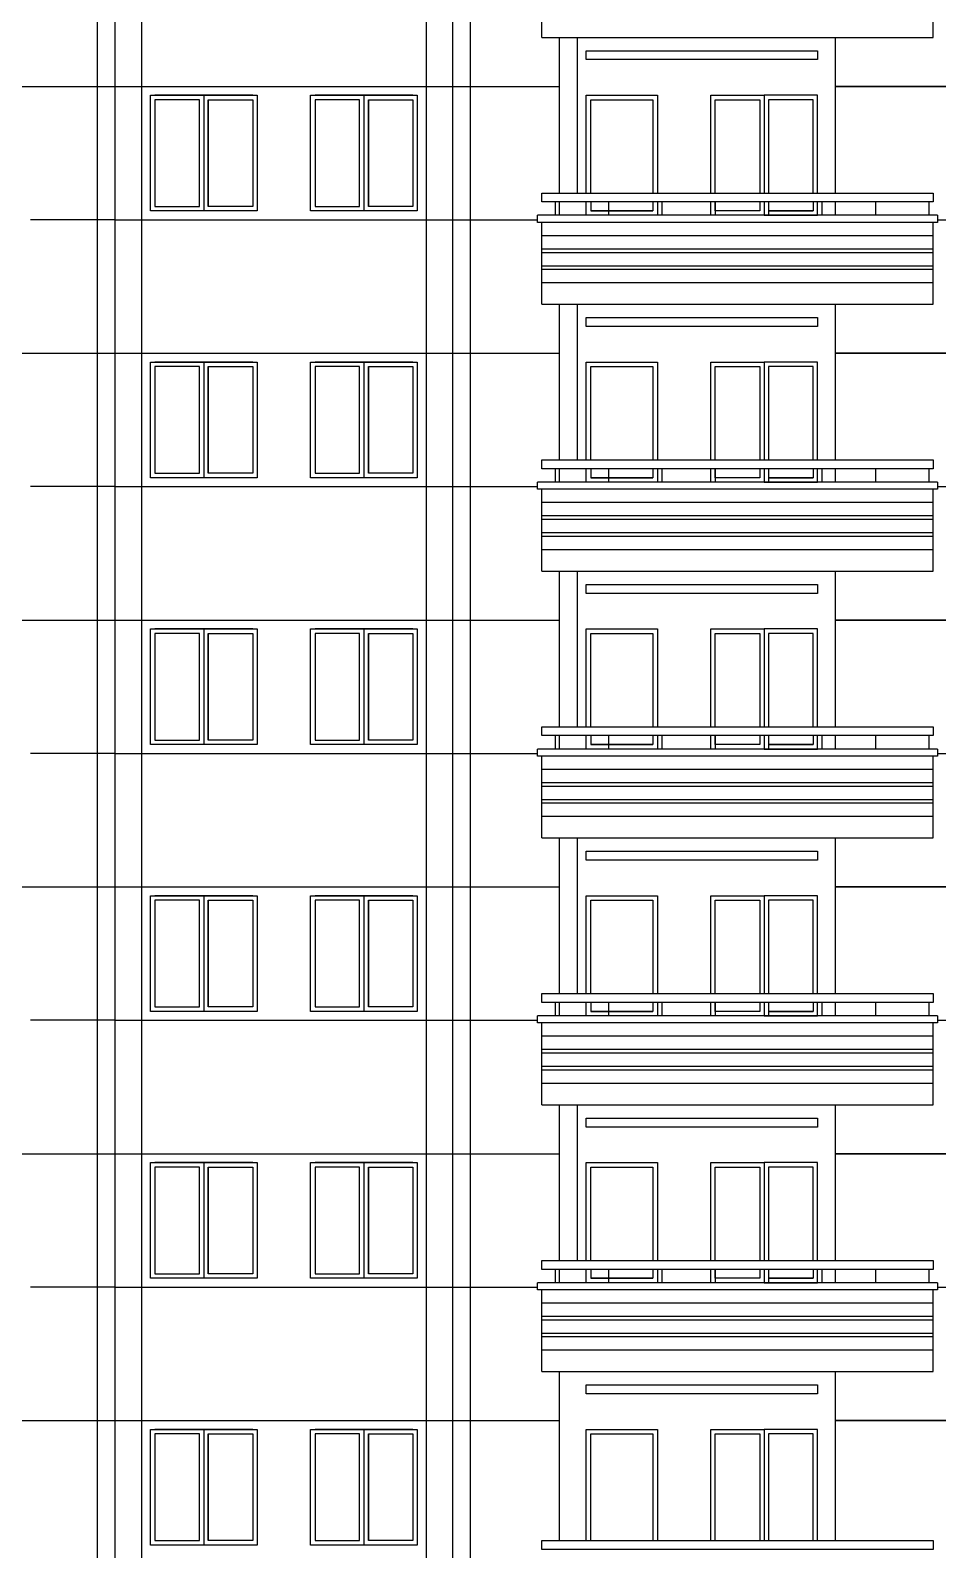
# Model space of a CAD drawing. Header units: millimetres. Extents: x 67970 to 141970, y -58804 to -6404.
# Drawn here: x 83148 to 93348, y -39577 to -22497 of the extents above; entities that cross this region are included whole.
import ezdxf

# ---------------------------------------------------------------- set-up
doc = ezdxf.new("R2010")
doc.units = ezdxf.units.MM
doc.header["$LTSCALE"] = 200
doc.header["$MEASUREMENT"] = 0
doc.layers.add('DIM', color=4, linetype='CONTINUOUS')
doc.layers.add('MDUNG', color=3, linetype='CONTINUOUS')

msp = doc.modelspace()

# ---------------------------------------------------------------- linework, layer by layer
at = {"layer": 'DIM', "color": 4}
for p, q in [((88897.7, -22576.2), (88897.7, -21656.2)), ((93297.7, -22576.2), (93297.7, -21656.2)), ((88897.7, -22576.2), (93297.7, -22576.2)), ((88897.7, -24426.2), (88897.7, -24326.2)), ((93347.7, -24576.2), (88847.7, -24576.2)), ((88847.7, -24656.2), (88847.7, -24576.2)), ((89047.7, -24428.2), (89047.7, -24576.2)), ((89097.7, -24576.2), (89097.7, -24426.2)), ((89647.7, -24428.2), (89647.7, -24576.2)), ((90247.7, -24428.2), (90247.7, -24576.2)), ((90847.7, -24428.2), (90847.7, -24576.2)), ((91447.7, -24428.2), (91447.7, -24576.2)), ((92047.7, -24428.2), (92047.7, -24576.2)), ((92197.7, -24426.2), (92197.7, -24576.2)), ((92647.7, -24428.2), (92647.7, -24576.2)), ((93247.7, -24428.2), (93247.7, -24576.2)), ((93347.7, -24576.2), (93347.7, -24656.2)), ((93347.7, -24656.2), (88847.7, -24656.2)), ((88897.7, -25576.2), (88897.7, -24656.2)), ((93297.7, -25576.2), (93297.7, -24656.2)), ((93297.7, -24806.2), (88897.7, -24806.2)), ((93297.7, -24956.2), (88897.7, -24956.2)), ((93297.7, -24996.2), (88897.7, -24996.2)), ((93297.7, -25146.2), (88897.7, -25146.2)), ((93297.7, -25186.2), (88897.7, -25186.2)), ((93297.7, -25336.2), (88897.7, -25336.2)), ((88897.7, -25576.2), (93297.7, -25576.2)), ((88897.7, -27426.2), (88897.7, -27326.2)), ((89047.7, -27428.2), (89047.7, -27576.2)), ((89097.7, -27576.2), (89097.7, -27426.2)), ((89647.7, -27428.2), (89647.7, -27576.2)), ((90247.7, -27428.2), (90247.7, -27576.2)), ((90847.7, -27428.2), (90847.7, -27576.2)), ((91447.7, -27428.2), (91447.7, -27576.2)), ((92047.7, -27428.2), (92047.7, -27576.2)), ((92197.7, -27426.2), (92197.7, -27576.2)), ((92647.7, -27428.2), (92647.7, -27576.2)), ((93247.7, -27428.2), (93247.7, -27576.2)), ((93347.7, -27576.2), (88847.7, -27576.2)), ((88847.7, -27656.2), (88847.7, -27576.2)), ((93347.7, -27656.2), (88847.7, -27656.2)), ((88897.7, -28576.2), (88897.7, -27656.2)), ((93297.7, -28576.2), (93297.7, -27656.2)), ((93347.7, -27576.2), (93347.7, -27656.2)), ((93297.7, -27806.2), (88897.7, -27806.2)), ((93297.7, -27956.2), (88897.7, -27956.2)), ((93297.7, -27996.2), (88897.7, -27996.2)), ((93297.7, -28146.2), (88897.7, -28146.2)), ((93297.7, -28186.2), (88897.7, -28186.2)), ((93297.7, -28336.2), (88897.7, -28336.2)), ((88897.7, -28576.2), (93297.7, -28576.2)), ((89397.7, -28826.2), (89397.7, -28726.2)), ((89397.7, -28726.2), (91997.7, -28726.2)), ((91997.7, -28826.2), (89397.7, -28826.2)), ((91997.7, -28726.2), (91997.7, -28826.2)), ((89397.7, -30326.2), (89397.7, -29226.2)), ((89397.7, -29226.2), (90197.7, -29226.2)), ((89447.7, -30326.2), (89447.7, -29276.2)), ((89447.7, -29276.2), (90147.7, -29276.2)), ((90147.7, -29276.2), (90147.7, -30326.2)), ((90197.7, -29226.2), (90197.7, -30326.2)), ((90797.7, -30326.2), (90797.7, -29226.2)), ((90797.7, -29226.2), (91397.7, -29226.2)), ((90847.7, -30326.2), (90847.7, -29276.2)), ((90847.7, -29276.2), (91347.7, -29276.2)), ((91347.7, -29276.2), (91347.7, -30326.2)), ((91397.7, -29226.2), (91397.7, -30326.2)), ((91997.7, -29226.2), (91397.7, -29226.2)), ((91397.7, -29226.2), (91397.7, -30326.2)), ((91947.7, -29276.2), (91447.7, -29276.2)), ((91447.7, -29276.2), (91447.7, -30326.2)), ((91947.7, -30326.2), (91947.7, -29276.2)), ((91997.7, -30326.2), (91997.7, -29226.2)), ((88897.7, -30426.2), (88897.7, -30326.2)), ((88897.7, -30326.2), (93297.7, -30326.2)), ((88897.7, -30426.2), (88897.7, -30326.2)), ((93297.7, -30326.2), (93297.7, -30426.2)), ((93297.7, -30426.2), (88897.7, -30426.2)), ((89047.7, -30428.2), (89047.7, -30576.2)), ((89047.7, -30428.2), (89047.7, -30576.2)), ((89097.7, -30576.2), (89097.7, -30426.2)), ((89097.7, -30576.2), (89097.7, -30426.2)), ((89397.7, -30576.2), (89397.7, -30426.2)), ((89447.7, -30426.2), (89447.7, -30526.2)), ((89447.7, -30526.2), (90147.7, -30526.2)), ((90147.7, -30526.2), (89447.7, -30526.2)), ((89647.7, -30428.2), (89647.7, -30576.2)), ((89647.7, -30428.2), (89647.7, -30576.2)), ((90147.7, -30426.2), (90147.7, -30526.2)), ((90197.7, -30426.2), (90197.7, -30576.2)), ((90247.7, -30428.2), (90247.7, -30576.2)), ((90247.7, -30428.2), (90247.7, -30576.2)), ((90797.7, -30576.2), (90797.7, -30426.2)), ((90847.7, -30526.2), (90847.7, -30426.2)), ((90847.7, -30428.2), (90847.7, -30576.2)), ((90847.7, -30428.2), (90847.7, -30576.2)), ((91347.7, -30526.2), (90847.7, -30526.2)), ((91347.7, -30426.2), (91347.7, -30526.2)), ((91397.7, -30426.2), (91397.7, -30576.2)), ((91397.7, -30426.2), (91397.7, -30576.2)), ((91447.7, -30426.2), (91447.7, -30526.2)), ((91447.7, -30428.2), (91447.7, -30576.2)), ((91447.7, -30428.2), (91447.7, -30576.2)), ((91947.7, -30526.2), (91447.7, -30526.2)), ((91447.7, -30526.2), (91947.7, -30526.2)), ((91947.7, -30426.2), (91947.7, -30526.2)), ((91997.7, -30576.2), (91997.7, -30426.2)), ((92047.7, -30428.2), (92047.7, -30576.2)), ((92047.7, -30428.2), (92047.7, -30576.2)), ((92197.7, -30426.2), (92197.7, -30576.2)), ((92197.7, -30426.2), (92197.7, -30576.2)), ((92647.7, -30428.2), (92647.7, -30576.2)), ((92647.7, -30428.2), (92647.7, -30576.2)), ((93247.7, -30428.2), (93247.7, -30576.2)), ((93247.7, -30428.2), (93247.7, -30576.2)), ((93347.7, -30576.2), (88847.7, -30576.2)), ((88847.7, -30656.2), (88847.7, -30576.2)), ((93347.7, -30576.2), (88847.7, -30576.2)), ((88847.7, -30656.2), (88847.7, -30576.2)), ((93347.7, -30656.2), (88847.7, -30656.2)), ((93347.7, -30656.2), (88847.7, -30656.2)), ((88897.7, -31576.2), (88897.7, -30656.2)), ((88897.7, -31576.2), (88897.7, -30656.2)), ((90197.7, -30576.2), (89397.7, -30576.2)), ((91397.7, -30576.2), (90797.7, -30576.2)), ((91397.7, -30576.2), (91997.7, -30576.2)), ((93297.7, -31576.2), (93297.7, -30656.2)), ((93297.7, -31576.2), (93297.7, -30656.2)), ((93347.7, -30576.2), (93347.7, -30656.2)), ((93347.7, -30576.2), (93347.7, -30656.2)), ((93297.7, -30806.2), (88897.7, -30806.2)), ((93297.7, -30806.2), (88897.7, -30806.2)), ((93297.7, -30956.2), (88897.7, -30956.2)), ((93297.7, -30956.2), (88897.7, -30956.2)), ((93297.7, -30996.2), (88897.7, -30996.2)), ((93297.7, -30996.2), (88897.7, -30996.2)), ((93297.7, -31146.2), (88897.7, -31146.2)), ((93297.7, -31146.2), (88897.7, -31146.2)), ((93297.7, -31186.2), (88897.7, -31186.2)), ((93297.7, -31186.2), (88897.7, -31186.2)), ((93297.7, -31336.2), (88897.7, -31336.2)), ((93297.7, -31336.2), (88897.7, -31336.2)), ((88897.7, -31576.2), (93297.7, -31576.2)), ((88897.7, -31576.2), (93297.7, -31576.2)), ((89397.7, -31826.2), (89397.7, -31726.2)), ((89397.7, -31726.2), (91997.7, -31726.2)), ((89397.7, -31826.2), (89397.7, -31726.2)), ((89397.7, -31726.2), (91997.7, -31726.2)), ((91997.7, -31726.2), (91997.7, -31826.2)), ((91997.7, -31726.2), (91997.7, -31826.2)), ((91997.7, -31826.2), (89397.7, -31826.2)), ((91997.7, -31826.2), (89397.7, -31826.2)), ((89397.7, -33326.2), (89397.7, -32226.2)), ((89397.7, -32226.2), (90197.7, -32226.2)), ((89397.7, -33326.2), (89397.7, -32226.2)), ((89397.7, -32226.2), (90197.7, -32226.2)), ((89447.7, -33326.2), (89447.7, -32276.2)), ((89447.7, -32276.2), (90147.7, -32276.2)), ((89447.7, -33326.2), (89447.7, -32276.2)), ((89447.7, -32276.2), (90147.7, -32276.2)), ((90147.7, -32276.2), (90147.7, -33326.2)), ((90147.7, -32276.2), (90147.7, -33326.2)), ((90197.7, -32226.2), (90197.7, -33326.2)), ((90197.7, -32226.2), (90197.7, -33326.2)), ((90797.7, -33326.2), (90797.7, -32226.2)), ((90797.7, -32226.2), (91397.7, -32226.2)), ((90797.7, -33326.2), (90797.7, -32226.2)), ((90797.7, -32226.2), (91397.7, -32226.2)), ((90847.7, -33326.2), (90847.7, -32276.2)), ((90847.7, -32276.2), (91347.7, -32276.2)), ((90847.7, -33326.2), (90847.7, -32276.2)), ((90847.7, -32276.2), (91347.7, -32276.2)), ((91347.7, -32276.2), (91347.7, -33326.2)), ((91347.7, -32276.2), (91347.7, -33326.2)), ((91397.7, -32226.2), (91397.7, -33326.2)), ((91397.7, -32226.2), (91397.7, -33326.2)), ((91997.7, -32226.2), (91397.7, -32226.2)), ((91397.7, -32226.2), (91397.7, -33326.2)), ((91997.7, -32226.2), (91397.7, -32226.2)), ((91397.7, -32226.2), (91397.7, -33326.2)), ((91947.7, -32276.2), (91447.7, -32276.2)), ((91447.7, -32276.2), (91447.7, -33326.2)), ((91947.7, -32276.2), (91447.7, -32276.2)), ((91447.7, -32276.2), (91447.7, -33326.2)), ((91947.7, -33326.2), (91947.7, -32276.2)), ((91947.7, -33326.2), (91947.7, -32276.2)), ((91997.7, -33326.2), (91997.7, -32226.2)), ((91997.7, -33326.2), (91997.7, -32226.2)), ((88897.7, -33426.2), (88897.7, -33326.2)), ((88897.7, -33426.2), (88897.7, -33326.2)), ((88897.7, -33326.2), (93297.7, -33326.2)), ((88897.7, -33326.2), (93297.7, -33326.2)), ((88897.7, -33426.2), (88897.7, -33326.2)), ((93297.7, -33426.2), (88897.7, -33426.2)), ((93297.7, -33426.2), (88897.7, -33426.2)), ((89047.7, -33428.2), (89047.7, -33576.2)), ((89047.7, -33428.2), (89047.7, -33576.2)), ((89047.7, -33428.2), (89047.7, -33576.2)), ((89097.7, -33576.2), (89097.7, -33426.2)), ((89097.7, -33576.2), (89097.7, -33426.2)), ((89097.7, -33576.2), (89097.7, -33426.2)), ((89397.7, -33576.2), (89397.7, -33426.2)), ((89397.7, -33576.2), (89397.7, -33426.2)), ((89447.7, -33426.2), (89447.7, -33526.2)), ((89447.7, -33426.2), (89447.7, -33526.2)), ((89647.7, -33428.2), (89647.7, -33576.2)), ((89647.7, -33428.2), (89647.7, -33576.2)), ((89647.7, -33428.2), (89647.7, -33576.2)), ((90147.7, -33426.2), (90147.7, -33526.2)), ((90147.7, -33426.2), (90147.7, -33526.2)), ((90197.7, -33426.2), (90197.7, -33576.2)), ((90197.7, -33426.2), (90197.7, -33576.2)), ((90247.7, -33428.2), (90247.7, -33576.2)), ((90247.7, -33428.2), (90247.7, -33576.2)), ((90247.7, -33428.2), (90247.7, -33576.2)), ((90797.7, -33576.2), (90797.7, -33426.2)), ((90797.7, -33576.2), (90797.7, -33426.2)), ((90847.7, -33526.2), (90847.7, -33426.2)), ((90847.7, -33526.2), (90847.7, -33426.2)), ((90847.7, -33428.2), (90847.7, -33576.2)), ((90847.7, -33428.2), (90847.7, -33576.2)), ((90847.7, -33428.2), (90847.7, -33576.2)), ((91347.7, -33426.2), (91347.7, -33526.2)), ((91347.7, -33426.2), (91347.7, -33526.2)), ((91397.7, -33426.2), (91397.7, -33576.2)), ((91397.7, -33426.2), (91397.7, -33576.2)), ((91397.7, -33426.2), (91397.7, -33576.2)), ((91397.7, -33426.2), (91397.7, -33576.2)), ((91447.7, -33426.2), (91447.7, -33526.2)), ((91447.7, -33426.2), (91447.7, -33526.2)), ((91447.7, -33428.2), (91447.7, -33576.2)), ((91447.7, -33428.2), (91447.7, -33576.2)), ((91447.7, -33428.2), (91447.7, -33576.2)), ((91947.7, -33426.2), (91947.7, -33526.2)), ((91947.7, -33426.2), (91947.7, -33526.2)), ((91997.7, -33576.2), (91997.7, -33426.2)), ((91997.7, -33576.2), (91997.7, -33426.2)), ((92047.7, -33428.2), (92047.7, -33576.2)), ((92047.7, -33428.2), (92047.7, -33576.2)), ((92047.7, -33428.2), (92047.7, -33576.2)), ((92197.7, -33426.2), (92197.7, -33576.2)), ((92197.7, -33426.2), (92197.7, -33576.2)), ((92197.7, -33426.2), (92197.7, -33576.2)), ((92647.7, -33428.2), (92647.7, -33576.2)), ((92647.7, -33428.2), (92647.7, -33576.2)), ((92647.7, -33428.2), (92647.7, -33576.2)), ((93247.7, -33428.2), (93247.7, -33576.2)), ((93247.7, -33428.2), (93247.7, -33576.2)), ((93247.7, -33428.2), (93247.7, -33576.2)), ((93297.7, -33326.2), (93297.7, -33426.2)), ((93297.7, -33326.2), (93297.7, -33426.2)), ((93347.7, -33576.2), (88847.7, -33576.2)), ((88847.7, -33656.2), (88847.7, -33576.2)), ((93347.7, -33576.2), (88847.7, -33576.2)), ((88847.7, -33656.2), (88847.7, -33576.2)), ((93347.7, -33576.2), (88847.7, -33576.2)), ((88847.7, -33656.2), (88847.7, -33576.2)), ((90197.7, -33576.2), (89397.7, -33576.2)), ((90197.7, -33576.2), (89397.7, -33576.2)), ((89447.7, -33526.2), (90147.7, -33526.2)), ((90147.7, -33526.2), (89447.7, -33526.2)), ((89447.7, -33526.2), (90147.7, -33526.2)), ((90147.7, -33526.2), (89447.7, -33526.2)), ((91397.7, -33576.2), (90797.7, -33576.2)), ((91397.7, -33576.2), (90797.7, -33576.2)), ((91347.7, -33526.2), (90847.7, -33526.2)), ((91347.7, -33526.2), (90847.7, -33526.2)), ((91397.7, -33576.2), (91997.7, -33576.2)), ((91397.7, -33576.2), (91997.7, -33576.2)), ((91947.7, -33526.2), (91447.7, -33526.2)), ((91447.7, -33526.2), (91947.7, -33526.2)), ((91947.7, -33526.2), (91447.7, -33526.2)), ((91447.7, -33526.2), (91947.7, -33526.2)), ((93347.7, -33576.2), (93347.7, -33656.2)), ((93347.7, -33576.2), (93347.7, -33656.2)), ((93347.7, -33576.2), (93347.7, -33656.2)), ((93347.7, -33656.2), (88847.7, -33656.2)), ((93347.7, -33656.2), (88847.7, -33656.2)), ((93347.7, -33656.2), (88847.7, -33656.2)), ((88897.7, -34576.2), (88897.7, -33656.2)), ((88897.7, -34576.2), (88897.7, -33656.2)), ((88897.7, -34576.2), (88897.7, -33656.2)), ((93297.7, -33806.2), (88897.7, -33806.2)), ((93297.7, -33806.2), (88897.7, -33806.2)), ((93297.7, -33806.2), (88897.7, -33806.2)), ((93297.7, -34576.2), (93297.7, -33656.2)), ((93297.7, -34576.2), (93297.7, -33656.2)), ((93297.7, -34576.2), (93297.7, -33656.2)), ((93297.7, -33956.2), (88897.7, -33956.2)), ((93297.7, -33956.2), (88897.7, -33956.2)), ((93297.7, -33956.2), (88897.7, -33956.2)), ((93297.7, -33996.2), (88897.7, -33996.2)), ((93297.7, -33996.2), (88897.7, -33996.2)), ((93297.7, -33996.2), (88897.7, -33996.2)), ((93297.7, -34146.2), (88897.7, -34146.2)), ((93297.7, -34146.2), (88897.7, -34146.2)), ((93297.7, -34146.2), (88897.7, -34146.2)), ((93297.7, -34186.2), (88897.7, -34186.2)), ((93297.7, -34186.2), (88897.7, -34186.2)), ((93297.7, -34186.2), (88897.7, -34186.2)), ((93297.7, -34336.2), (88897.7, -34336.2)), ((93297.7, -34336.2), (88897.7, -34336.2)), ((93297.7, -34336.2), (88897.7, -34336.2)), ((88897.7, -34576.2), (93297.7, -34576.2)), ((88897.7, -34576.2), (93297.7, -34576.2)), ((88897.7, -34576.2), (93297.7, -34576.2)), ((88897.7, -36426.2), (88897.7, -36326.2)), ((89047.7, -36428.2), (89047.7, -36576.2)), ((89097.7, -36576.2), (89097.7, -36426.2)), ((89647.7, -36428.2), (89647.7, -36576.2)), ((90247.7, -36428.2), (90247.7, -36576.2)), ((90847.7, -36428.2), (90847.7, -36576.2)), ((91447.7, -36428.2), (91447.7, -36576.2)), ((92047.7, -36428.2), (92047.7, -36576.2)), ((92197.7, -36426.2), (92197.7, -36576.2)), ((92647.7, -36428.2), (92647.7, -36576.2)), ((93247.7, -36428.2), (93247.7, -36576.2)), ((93347.7, -36576.2), (88847.7, -36576.2)), ((88847.7, -36656.2), (88847.7, -36576.2)), ((93347.7, -36656.2), (88847.7, -36656.2)), ((88897.7, -37576.2), (88897.7, -36656.2)), ((93297.7, -37576.2), (93297.7, -36656.2)), ((93347.7, -36576.2), (93347.7, -36656.2)), ((93297.7, -36806.2), (88897.7, -36806.2)), ((93297.7, -36956.2), (88897.7, -36956.2)), ((93297.7, -36996.2), (88897.7, -36996.2)), ((93297.7, -37146.2), (88897.7, -37146.2)), ((93297.7, -37186.2), (88897.7, -37186.2)), ((93297.7, -37336.2), (88897.7, -37336.2)), ((88897.7, -37576.2), (93297.7, -37576.2)), ((89397.7, -37826.2), (89397.7, -37726.2)), ((89397.7, -37726.2), (91997.7, -37726.2)), ((91997.7, -37726.2), (91997.7, -37826.2)), ((91997.7, -37826.2), (89397.7, -37826.2)), ((89397.7, -39476.2), (89397.7, -38226.2)), ((89397.7, -38226.2), (90197.7, -38226.2)), ((90197.7, -38226.2), (90197.7, -39476.2)), ((90797.7, -39476.2), (90797.7, -38226.2)), ((90797.7, -38226.2), (91397.7, -38226.2)), ((91997.7, -38226.2), (91397.7, -38226.2)), ((91397.7, -38226.2), (91397.7, -39326.2)), ((91397.7, -38226.2), (91397.7, -39476.2)), ((91997.7, -39476.2), (91997.7, -38226.2)), ((89447.7, -39476.2), (89447.7, -38276.2)), ((89447.7, -38276.2), (90147.7, -38276.2)), ((90147.7, -38276.2), (90147.7, -39476.2)), ((90847.7, -39476.2), (90847.7, -38276.2)), ((90847.7, -38276.2), (91347.7, -38276.2)), ((91347.7, -38276.2), (91347.7, -39476.2)), ((91947.7, -38276.2), (91447.7, -38276.2)), ((91447.7, -38276.2), (91447.7, -39476.2)), ((91947.7, -39476.2), (91947.7, -38276.2)), ((88897.7, -39576.2), (88897.7, -39476.2))]:
    msp.add_line(p, q, dxfattribs=at)
at = {"layer": 'DIM', "color": 2, "linetype": 'Continuous'}
for p, q in [((85647.7, -23226.2), (84547.7, -23226.2)), ((85097.7, -23226.2), (85097.7, -24526.2)), ((87447.7, -23226.2), (86347.7, -23226.2)), ((86897.7, -23226.2), (86897.7, -24526.2)), ((85147.7, -23276.2), (85147.7, -24476.2)), ((86947.7, -23276.2), (86947.7, -24476.2)), ((85647.7, -26226.2), (84547.7, -26226.2)), ((85097.7, -26226.2), (85097.7, -27526.2)), ((85147.7, -26276.2), (85147.7, -27476.2)), ((87447.7, -26226.2), (86347.7, -26226.2)), ((86897.7, -26226.2), (86897.7, -27526.2)), ((86947.7, -26276.2), (86947.7, -27476.2)), ((85647.7, -29226.2), (84547.7, -29226.2)), ((85097.7, -29226.2), (85097.7, -30526.2)), ((85147.7, -29276.2), (85147.7, -30476.2)), ((87447.7, -29226.2), (86347.7, -29226.2)), ((86897.7, -29226.2), (86897.7, -30526.2)), ((86947.7, -29276.2), (86947.7, -30476.2)), ((85647.7, -32226.2), (84547.7, -32226.2)), ((85097.7, -32226.2), (85097.7, -33526.2)), ((85147.7, -32276.2), (85147.7, -33476.2)), ((87447.7, -32226.2), (86347.7, -32226.2)), ((86897.7, -32226.2), (86897.7, -33526.2)), ((86947.7, -32276.2), (86947.7, -33476.2)), ((85647.7, -35226.2), (84547.7, -35226.2)), ((85097.7, -35226.2), (85097.7, -36526.2)), ((85147.7, -35276.2), (85147.7, -36476.2)), ((87447.7, -35226.2), (86347.7, -35226.2)), ((86897.7, -35226.2), (86897.7, -36526.2)), ((86947.7, -35276.2), (86947.7, -36476.2)), ((85647.7, -38226.2), (84547.7, -38226.2)), ((85097.7, -38226.2), (85097.7, -39526.2)), ((87447.7, -38226.2), (86347.7, -38226.2)), ((86897.7, -38226.2), (86897.7, -39526.2)), ((85147.7, -38276.2), (85147.7, -39476.2)), ((86947.7, -38276.2), (86947.7, -39476.2))]:
    msp.add_line(p, q, dxfattribs=at)
at = {"layer": 'DIM', "color": 4}
for points in [[(91997.7, -22726.2), (91997.7, -22826.2), (89397.7, -22826.2), (89397.7, -22726.2)], [(91997.7, -25726.2), (91997.7, -25826.2), (89397.7, -25826.2), (89397.7, -25726.2)], [(91997.7, -28726.2), (91997.7, -28826.2), (89397.7, -28826.2), (89397.7, -28726.2)], [(91997.7, -31726.2), (91997.7, -31826.2), (89397.7, -31826.2), (89397.7, -31726.2)], [(91997.7, -34726.2), (91997.7, -34826.2), (89397.7, -34826.2), (89397.7, -34726.2)]]:
    msp.add_lwpolyline(points, close=True, dxfattribs=at)
at = {"layer": 'DIM', "color": 2, "linetype": 'Continuous'}
for points in [[(84497.7, -23226.2), (85697.7, -23226.2), (85697.7, -24526.2), (84497.7, -24526.2)], [(86297.7, -23226.2), (87497.7, -23226.2), (87497.7, -24526.2), (86297.7, -24526.2)], [(84547.7, -23276.2), (84547.7, -24476.2), (85047.7, -24476.2), (85047.7, -23276.2)], [(85647.7, -23276.2), (85647.7, -24476.2), (85147.7, -24476.2), (85147.7, -23276.2)], [(86347.7, -23276.2), (86347.7, -24476.2), (86847.7, -24476.2), (86847.7, -23276.2)], [(87447.7, -23276.2), (87447.7, -24476.2), (86947.7, -24476.2), (86947.7, -23276.2)], [(84497.7, -26226.2), (85697.7, -26226.2), (85697.7, -27526.2), (84497.7, -27526.2)], [(84547.7, -26276.2), (84547.7, -27476.2), (85047.7, -27476.2), (85047.7, -26276.2)], [(85647.7, -26276.2), (85647.7, -27476.2), (85147.7, -27476.2), (85147.7, -26276.2)], [(86297.7, -26226.2), (87497.7, -26226.2), (87497.7, -27526.2), (86297.7, -27526.2)], [(86347.7, -26276.2), (86347.7, -27476.2), (86847.7, -27476.2), (86847.7, -26276.2)], [(87447.7, -26276.2), (87447.7, -27476.2), (86947.7, -27476.2), (86947.7, -26276.2)], [(84497.7, -29226.2), (85697.7, -29226.2), (85697.7, -30526.2), (84497.7, -30526.2)], [(84547.7, -29276.2), (84547.7, -30476.2), (85047.7, -30476.2), (85047.7, -29276.2)], [(85647.7, -29276.2), (85647.7, -30476.2), (85147.7, -30476.2), (85147.7, -29276.2)], [(86297.7, -29226.2), (87497.7, -29226.2), (87497.7, -30526.2), (86297.7, -30526.2)], [(86347.7, -29276.2), (86347.7, -30476.2), (86847.7, -30476.2), (86847.7, -29276.2)], [(87447.7, -29276.2), (87447.7, -30476.2), (86947.7, -30476.2), (86947.7, -29276.2)], [(84497.7, -32226.2), (85697.7, -32226.2), (85697.7, -33526.2), (84497.7, -33526.2)], [(84547.7, -32276.2), (84547.7, -33476.2), (85047.7, -33476.2), (85047.7, -32276.2)], [(85647.7, -32276.2), (85647.7, -33476.2), (85147.7, -33476.2), (85147.7, -32276.2)], [(86297.7, -32226.2), (87497.7, -32226.2), (87497.7, -33526.2), (86297.7, -33526.2)], [(86347.7, -32276.2), (86347.7, -33476.2), (86847.7, -33476.2), (86847.7, -32276.2)], [(87447.7, -32276.2), (87447.7, -33476.2), (86947.7, -33476.2), (86947.7, -32276.2)], [(84497.7, -35226.2), (85697.7, -35226.2), (85697.7, -36526.2), (84497.7, -36526.2)], [(84547.7, -35276.2), (84547.7, -36476.2), (85047.7, -36476.2), (85047.7, -35276.2)], [(85647.7, -35276.2), (85647.7, -36476.2), (85147.7, -36476.2), (85147.7, -35276.2)], [(86297.7, -35226.2), (87497.7, -35226.2), (87497.7, -36526.2), (86297.7, -36526.2)], [(86347.7, -35276.2), (86347.7, -36476.2), (86847.7, -36476.2), (86847.7, -35276.2)], [(87447.7, -35276.2), (87447.7, -36476.2), (86947.7, -36476.2), (86947.7, -35276.2)], [(84497.7, -38226.2), (85697.7, -38226.2), (85697.7, -39526.2), (84497.7, -39526.2)], [(86297.7, -38226.2), (87497.7, -38226.2), (87497.7, -39526.2), (86297.7, -39526.2)], [(84547.7, -38276.2), (84547.7, -39476.2), (85047.7, -39476.2), (85047.7, -38276.2)], [(85647.7, -38276.2), (85647.7, -39476.2), (85147.7, -39476.2), (85147.7, -38276.2)], [(86347.7, -38276.2), (86347.7, -39476.2), (86847.7, -39476.2), (86847.7, -38276.2)], [(87447.7, -38276.2), (87447.7, -39476.2), (86947.7, -39476.2), (86947.7, -38276.2)]]:
    msp.add_lwpolyline(points, close=True, dxfattribs=at)
at = {"layer": 'DIM', "color": 4}
for points in [[(89397.7, -24326.2), (89397.7, -23226.2), (90197.7, -23226.2), (90197.7, -24326.2)], [(90797.7, -24326.2), (90797.7, -23226.2), (91397.7, -23226.2), (91397.7, -24326.2)], [(91997.7, -24326.2), (91997.7, -23226.2), (91397.7, -23226.2), (91397.7, -24326.2)], [(89447.7, -24326.2), (89447.7, -23276.2), (90147.7, -23276.2), (90147.7, -24326.2)], [(90847.7, -24326.2), (90847.7, -23276.2), (91347.7, -23276.2), (91347.7, -24326.2)], [(91947.7, -24326.2), (91947.7, -23276.2), (91447.7, -23276.2), (91447.7, -24326.2)], [(88897.7, -24326.2), (93297.7, -24326.2), (93297.7, -24426.2), (88897.7, -24426.2)], [(90197.7, -24426.2), (90197.7, -24576.2), (89397.7, -24576.2)], [(89397.7, -24576.2), (89397.7, -24426.2)], [(89447.7, -24426.2), (89447.7, -24526.2), (90147.7, -24526.2)], [(90147.7, -24426.2), (90147.7, -24526.2), (89447.7, -24526.2)], [(91397.7, -24426.2), (91397.7, -24576.2), (90797.7, -24576.2)], [(90797.7, -24576.2), (90797.7, -24426.2)], [(91347.7, -24426.2), (91347.7, -24526.2), (90847.7, -24526.2)], [(90847.7, -24526.2), (90847.7, -24426.2)], [(91397.7, -24426.2), (91397.7, -24576.2), (91997.7, -24576.2)], [(91947.7, -24426.2), (91947.7, -24526.2), (91447.7, -24526.2)], [(91447.7, -24426.2), (91447.7, -24526.2), (91947.7, -24526.2)], [(91997.7, -24576.2), (91997.7, -24426.2)], [(89397.7, -27326.2), (89397.7, -26226.2), (90197.7, -26226.2), (90197.7, -27326.2)], [(89447.7, -27326.2), (89447.7, -26276.2), (90147.7, -26276.2), (90147.7, -27326.2)], [(90797.7, -27326.2), (90797.7, -26226.2), (91397.7, -26226.2), (91397.7, -27326.2)], [(90847.7, -27326.2), (90847.7, -26276.2), (91347.7, -26276.2), (91347.7, -27326.2)], [(91997.7, -27326.2), (91997.7, -26226.2), (91397.7, -26226.2), (91397.7, -27326.2)], [(91947.7, -27326.2), (91947.7, -26276.2), (91447.7, -26276.2), (91447.7, -27326.2)], [(88897.7, -27326.2), (93297.7, -27326.2), (93297.7, -27426.2), (88897.7, -27426.2)], [(90197.7, -27426.2), (90197.7, -27576.2), (89397.7, -27576.2)], [(89397.7, -27576.2), (89397.7, -27426.2)], [(89447.7, -27426.2), (89447.7, -27526.2), (90147.7, -27526.2)], [(90147.7, -27426.2), (90147.7, -27526.2), (89447.7, -27526.2)], [(91397.7, -27426.2), (91397.7, -27576.2), (90797.7, -27576.2)], [(90797.7, -27576.2), (90797.7, -27426.2)], [(91347.7, -27426.2), (91347.7, -27526.2), (90847.7, -27526.2)], [(90847.7, -27526.2), (90847.7, -27426.2)], [(91397.7, -27426.2), (91397.7, -27576.2), (91997.7, -27576.2)], [(91947.7, -27426.2), (91947.7, -27526.2), (91447.7, -27526.2)], [(91447.7, -27426.2), (91447.7, -27526.2), (91947.7, -27526.2)], [(91997.7, -27576.2), (91997.7, -27426.2)], [(89397.7, -30326.2), (89397.7, -29226.2), (90197.7, -29226.2), (90197.7, -30326.2)], [(89447.7, -30326.2), (89447.7, -29276.2), (90147.7, -29276.2), (90147.7, -30326.2)], [(90797.7, -30326.2), (90797.7, -29226.2), (91397.7, -29226.2), (91397.7, -30326.2)], [(90847.7, -30326.2), (90847.7, -29276.2), (91347.7, -29276.2), (91347.7, -30326.2)], [(91997.7, -30326.2), (91997.7, -29226.2), (91397.7, -29226.2), (91397.7, -30326.2)], [(91947.7, -30326.2), (91947.7, -29276.2), (91447.7, -29276.2), (91447.7, -30326.2)], [(88897.7, -30326.2), (93297.7, -30326.2), (93297.7, -30426.2), (88897.7, -30426.2)], [(90197.7, -30426.2), (90197.7, -30576.2), (89397.7, -30576.2)], [(89397.7, -30576.2), (89397.7, -30426.2)], [(89447.7, -30426.2), (89447.7, -30526.2), (90147.7, -30526.2)], [(90147.7, -30426.2), (90147.7, -30526.2), (89447.7, -30526.2)], [(91397.7, -30426.2), (91397.7, -30576.2), (90797.7, -30576.2)], [(90797.7, -30576.2), (90797.7, -30426.2)], [(91347.7, -30426.2), (91347.7, -30526.2), (90847.7, -30526.2)], [(90847.7, -30526.2), (90847.7, -30426.2)], [(91397.7, -30426.2), (91397.7, -30576.2), (91997.7, -30576.2)], [(91947.7, -30426.2), (91947.7, -30526.2), (91447.7, -30526.2)], [(91447.7, -30426.2), (91447.7, -30526.2), (91947.7, -30526.2)], [(91997.7, -30576.2), (91997.7, -30426.2)], [(89397.7, -33326.2), (89397.7, -32226.2), (90197.7, -32226.2), (90197.7, -33326.2)], [(89447.7, -33326.2), (89447.7, -32276.2), (90147.7, -32276.2), (90147.7, -33326.2)], [(90797.7, -33326.2), (90797.7, -32226.2), (91397.7, -32226.2), (91397.7, -33326.2)], [(90847.7, -33326.2), (90847.7, -32276.2), (91347.7, -32276.2), (91347.7, -33326.2)], [(91997.7, -33326.2), (91997.7, -32226.2), (91397.7, -32226.2), (91397.7, -33326.2)], [(91947.7, -33326.2), (91947.7, -32276.2), (91447.7, -32276.2), (91447.7, -33326.2)], [(88897.7, -33326.2), (93297.7, -33326.2), (93297.7, -33426.2), (88897.7, -33426.2)], [(90197.7, -33426.2), (90197.7, -33576.2), (89397.7, -33576.2)], [(89397.7, -33576.2), (89397.7, -33426.2)], [(89447.7, -33426.2), (89447.7, -33526.2), (90147.7, -33526.2)], [(90147.7, -33426.2), (90147.7, -33526.2), (89447.7, -33526.2)], [(91397.7, -33426.2), (91397.7, -33576.2), (90797.7, -33576.2)], [(90797.7, -33576.2), (90797.7, -33426.2)], [(91347.7, -33426.2), (91347.7, -33526.2), (90847.7, -33526.2)], [(90847.7, -33526.2), (90847.7, -33426.2)], [(91397.7, -33426.2), (91397.7, -33576.2), (91997.7, -33576.2)], [(91947.7, -33426.2), (91947.7, -33526.2), (91447.7, -33526.2)], [(91447.7, -33426.2), (91447.7, -33526.2), (91947.7, -33526.2)], [(91997.7, -33576.2), (91997.7, -33426.2)], [(89397.7, -36326.2), (89397.7, -35226.2), (90197.7, -35226.2), (90197.7, -36326.2)], [(89447.7, -36326.2), (89447.7, -35276.2), (90147.7, -35276.2), (90147.7, -36326.2)], [(90797.7, -36326.2), (90797.7, -35226.2), (91397.7, -35226.2), (91397.7, -36326.2)], [(90847.7, -36326.2), (90847.7, -35276.2), (91347.7, -35276.2), (91347.7, -36326.2)], [(91997.7, -36326.2), (91997.7, -35226.2), (91397.7, -35226.2), (91397.7, -36326.2)], [(91947.7, -36326.2), (91947.7, -35276.2), (91447.7, -35276.2), (91447.7, -36326.2)], [(88897.7, -36326.2), (93297.7, -36326.2), (93297.7, -36426.2), (88897.7, -36426.2)], [(90197.7, -36426.2), (90197.7, -36576.2), (89397.7, -36576.2)], [(89397.7, -36576.2), (89397.7, -36426.2)], [(89447.7, -36426.2), (89447.7, -36526.2), (90147.7, -36526.2)], [(90147.7, -36426.2), (90147.7, -36526.2), (89447.7, -36526.2)], [(91397.7, -36426.2), (91397.7, -36576.2), (90797.7, -36576.2)], [(90797.7, -36576.2), (90797.7, -36426.2)], [(91347.7, -36426.2), (91347.7, -36526.2), (90847.7, -36526.2)], [(90847.7, -36526.2), (90847.7, -36426.2)], [(91397.7, -36426.2), (91397.7, -36576.2), (91997.7, -36576.2)], [(91947.7, -36426.2), (91947.7, -36526.2), (91447.7, -36526.2)], [(91447.7, -36426.2), (91447.7, -36526.2), (91947.7, -36526.2)], [(91997.7, -36576.2), (91997.7, -36426.2)], [(88897.7, -39476.2), (93297.7, -39476.2), (93297.7, -39576.2), (88897.7, -39576.2)]]:
    msp.add_lwpolyline(points, dxfattribs=at)
at = {"layer": 'MDUNG', "color": 3}
for p, q in [((84397.7, -13576.2), (84397.7, -40863.3)), ((87597.7, -13576.2), (87597.7, -40863.3)), ((83897.7, -19576.2), (83897.7, -22726.2)), ((84097.7, -19576.2), (84097.7, -22726.2)), ((84097.7, -19576.2), (84097.7, -22726.2)), ((87897.7, -22726.2), (87897.7, -19626.2)), ((88097.7, -22726.2), (88097.7, -19626.2)), ((83897.7, -22576.2), (83897.7, -25726.2)), ((84097.7, -22576.2), (84097.7, -25726.2)), ((84097.7, -22576.2), (84097.7, -25726.2)), ((87897.7, -25726.2), (87897.7, -22626.2)), ((88097.7, -25726.2), (88097.7, -22626.2)), ((89297.7, -24326.2), (89297.7, -22576.2)), ((92197.7, -22576.2), (92197.7, -24326.2)), ((82897.7, -23126.2), (83897.7, -23126.2)), ((83897.7, -23126.2), (87897.7, -23126.2)), ((87897.7, -23126.2), (89097.7, -23126.2)), ((98997.7, -23126.2), (92197.7, -23126.2)), ((92197.7, -23126.2), (98997.7, -23126.2)), ((84097.7, -24626.2), (83147.7, -24626.2)), ((84097.7, -24626.2), (87897.7, -24626.2)), ((87897.7, -24626.2), (88847.7, -24626.2)), ((93347.7, -24626.2), (97897.7, -24626.2)), ((83897.7, -25576.2), (83897.7, -28726.2)), ((84097.7, -25576.2), (84097.7, -28726.2)), ((84097.7, -25576.2), (84097.7, -28726.2)), ((89297.7, -27326.2), (89297.7, -25576.2)), ((92197.7, -25576.2), (92197.7, -27326.2)), ((87897.7, -28726.2), (87897.7, -25626.2)), ((88097.7, -28726.2), (88097.7, -25626.2)), ((82897.7, -26126.2), (83897.7, -26126.2)), ((83897.7, -26126.2), (88097.7, -26126.2)), ((88097.7, -26126.2), (89097.7, -26126.2)), ((98997.7, -26126.2), (92197.7, -26126.2)), ((92197.7, -26126.2), (98997.7, -26126.2)), ((84097.7, -27626.2), (83147.7, -27626.2)), ((84097.7, -27626.2), (87897.7, -27626.2)), ((87897.7, -27626.2), (88847.7, -27626.2)), ((93347.7, -27626.2), (97897.7, -27626.2)), ((83897.7, -28576.2), (83897.7, -31726.2)), ((83897.7, -28576.2), (83897.7, -31726.2)), ((84097.7, -28576.2), (84097.7, -31726.2)), ((84097.7, -28576.2), (84097.7, -31726.2)), ((84097.7, -28576.2), (84097.7, -31726.2)), ((84097.7, -28576.2), (84097.7, -31726.2)), ((87897.7, -31726.2), (87897.7, -28626.2)), ((87897.7, -31726.2), (87897.7, -28626.2)), ((88097.7, -31726.2), (88097.7, -28626.2)), ((88097.7, -31726.2), (88097.7, -28626.2)), ((89297.7, -30326.2), (89297.7, -28576.2)), ((89297.7, -30326.2), (89297.7, -28576.2)), ((92197.7, -28576.2), (92197.7, -30326.2)), ((92197.7, -28576.2), (92197.7, -30326.2)), ((82897.7, -29126.2), (83897.7, -29126.2)), ((83897.7, -29126.2), (88097.7, -29126.2)), ((88097.7, -29126.2), (89097.7, -29126.2)), ((98997.7, -29126.2), (92197.7, -29126.2)), ((92197.7, -29126.2), (98997.7, -29126.2)), ((84097.7, -30626.2), (83147.7, -30626.2)), ((84097.7, -30626.2), (87897.7, -30626.2)), ((87897.7, -30626.2), (88847.7, -30626.2)), ((93347.7, -30626.2), (97897.7, -30626.2)), ((83897.7, -31576.2), (83897.7, -34726.2)), ((83897.7, -31576.2), (83897.7, -34726.2)), ((83897.7, -31576.2), (83897.7, -34726.2)), ((84097.7, -31576.2), (84097.7, -34726.2)), ((84097.7, -31576.2), (84097.7, -34726.2)), ((84097.7, -31576.2), (84097.7, -34726.2)), ((84097.7, -31576.2), (84097.7, -34726.2)), ((84097.7, -31576.2), (84097.7, -34726.2)), ((84097.7, -31576.2), (84097.7, -34726.2)), ((89297.7, -33326.2), (89297.7, -31576.2)), ((89297.7, -33326.2), (89297.7, -31576.2)), ((89297.7, -33326.2), (89297.7, -31576.2)), ((92197.7, -31576.2), (92197.7, -33326.2)), ((92197.7, -31576.2), (92197.7, -33326.2)), ((92197.7, -31576.2), (92197.7, -33326.2)), ((87897.7, -34726.2), (87897.7, -31626.2)), ((87897.7, -34726.2), (87897.7, -31626.2)), ((87897.7, -34726.2), (87897.7, -31626.2)), ((88097.7, -34726.2), (88097.7, -31626.2)), ((88097.7, -34726.2), (88097.7, -31626.2)), ((88097.7, -34726.2), (88097.7, -31626.2)), ((82897.7, -32126.2), (84097.7, -32126.2)), ((84097.7, -32126.2), (87897.7, -32126.2)), ((87897.7, -32126.2), (89097.7, -32126.2)), ((98997.7, -32126.2), (92197.7, -32126.2)), ((92197.7, -32126.2), (98997.7, -32126.2)), ((84097.7, -33626.2), (83147.7, -33626.2)), ((84097.7, -33626.2), (87897.7, -33626.2)), ((87897.7, -33626.2), (88847.7, -33626.2)), ((93347.7, -33626.2), (97897.7, -33626.2)), ((83897.7, -34576.2), (83897.7, -37726.2)), ((84097.7, -34576.2), (84097.7, -37726.2)), ((84097.7, -34576.2), (84097.7, -37726.2)), ((87897.7, -37726.2), (87897.7, -34626.2)), ((88097.7, -37726.2), (88097.7, -34626.2)), ((89297.7, -36326.2), (89297.7, -34576.2)), ((92197.7, -34576.2), (92197.7, -36326.2)), ((82897.7, -35126.2), (84097.7, -35126.2)), ((84097.7, -35126.2), (87897.7, -35126.2)), ((87897.7, -35126.2), (89097.7, -35126.2)), ((98997.7, -35126.2), (92197.7, -35126.2)), ((92197.7, -35126.2), (98997.7, -35126.2)), ((84097.7, -36626.2), (83147.7, -36626.2)), ((84097.7, -36626.2), (87897.7, -36626.2)), ((87897.7, -36626.2), (88847.7, -36626.2)), ((93347.7, -36626.2), (97897.7, -36626.2)), ((89097.7, -39476.2), (89097.7, -37576.2)), ((92197.7, -37576.2), (92197.7, -39476.2)), ((83897.7, -37726.2), (83897.7, -40984.2)), ((84097.7, -37726.2), (84097.7, -40935.8)), ((84097.7, -37726.2), (84097.7, -40726.2)), ((87897.7, -40935.8), (87897.7, -37726.2)), ((88097.7, -40984.2), (88097.7, -37726.2)), ((82897.7, -38126.2), (84097.7, -38126.2)), ((84097.7, -38126.2), (87897.7, -38126.2)), ((87897.7, -38126.2), (89097.7, -38126.2)), ((98997.7, -38126.2), (92197.7, -38126.2)), ((92197.7, -38126.2), (98997.7, -38126.2))]:
    msp.add_line(p, q, dxfattribs=at)
at = {"layer": 'MDUNG'}
for p, q in [((89097.7, -24326.2), (89097.7, -22576.2)), ((89097.7, -27326.2), (89097.7, -25576.2)), ((89097.7, -30326.2), (89097.7, -28576.2)), ((89097.7, -30326.2), (89097.7, -28576.2)), ((89097.7, -33326.2), (89097.7, -31576.2)), ((89097.7, -33326.2), (89097.7, -31576.2)), ((89097.7, -33326.2), (89097.7, -31576.2)), ((89097.7, -36326.2), (89097.7, -34576.2))]:
    msp.add_line(p, q, dxfattribs=at)

doc.saveas('drawing.dxf')
